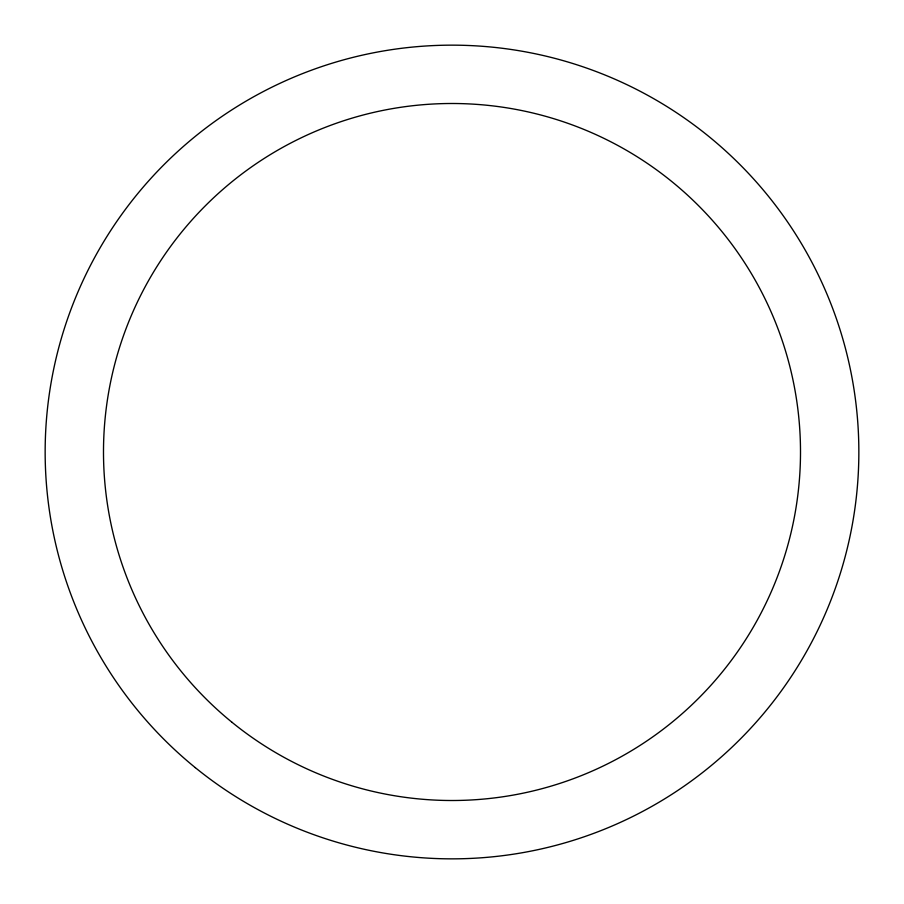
<?xml version="1.0" encoding="UTF-8"?>
<svg xmlns="http://www.w3.org/2000/svg" width="904" height="904" viewBox="0 0 904 904"><rect width="100%" height="100%" fill="white"/><g stroke="black" fill="none" stroke-linecap="round" stroke-linejoin="round"><path stroke-width="1.36" d="M232.102 722.375A348.503 348.503 0 0 0 796.096 507.246A348.503 348.503 0 0 0 327.802 126.379A348.503 348.503 0 0 0 232.102 722.375M195.287 767.632A406.845 406.845 0 0 0 853.704 516.5A406.845 406.845 0 0 0 307.01 71.868A406.845 406.845 0 0 0 195.287 767.632"/></g></svg>
